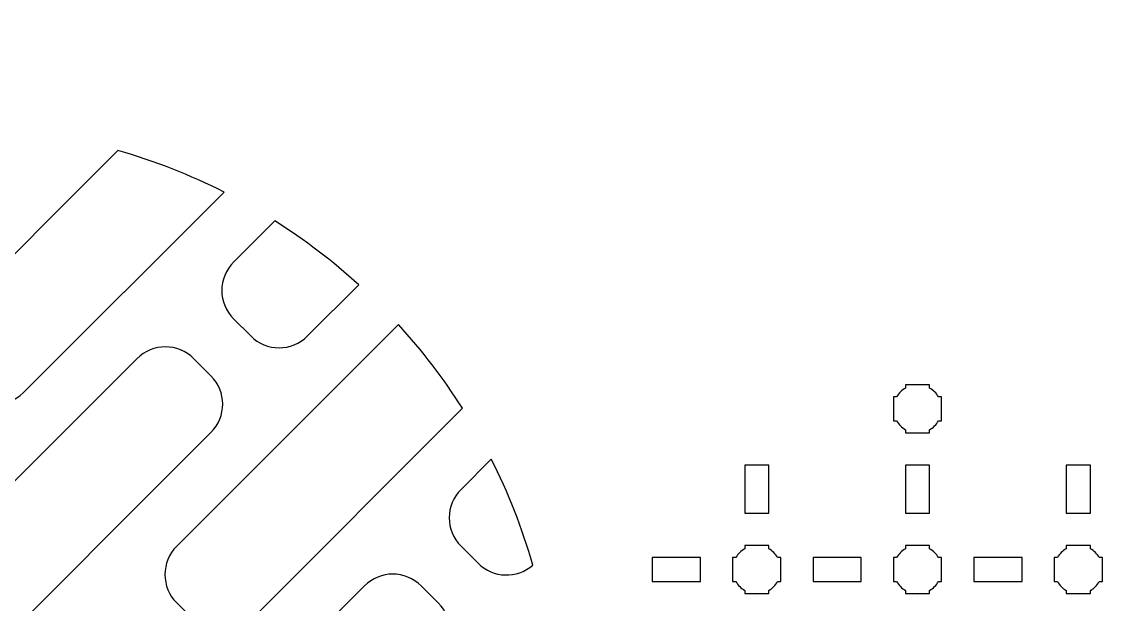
# Model space of a CAD drawing. Extents: x -592 to 382, y -405 to 108.
# Drawn here: x 13.6 to 149, y -132.8 to -60.3 of the extents above; entities that cross this region are included whole.
import ezdxf

# ---------------------------------------------------------------- set-up
doc = ezdxf.new("R2010")
doc.units = 0
doc.header["$MEASUREMENT"] = 0
doc.layers.add('LAYER_1', color=7, linetype='CONTINUOUS')

msp = doc.modelspace()

# ---------------------------------------------------------------- linework, layer by layer
at = {"layer": 'LAYER_1'}
msp.add_ellipse((125.0001, -148.4999), major_axis=(0, 256.5), ratio=1, dxfattribs=at)
for points, knots in [([(25.5336, -76.3466), (30.136, -77.6543), (34.5562, -79.3941), (38.7524, -81.513), (38.7524, -81.513), (38.7524, -81.513), (13.7696, -106.4957), (13.7696, -106.4957), (13.7696, -106.4957), (11.8109, -108.4544), (8.6569, -108.4553), (6.6985, -106.4969), (6.6985, -106.4969), (6.6985, -106.4969), (4.5771, -104.3756), (4.5771, -104.3756), (4.5771, -104.3756), (2.6184, -102.4169), (2.6184, -99.2619), (4.5771, -97.3032), (4.5771, -97.3032), (4.5771, -97.3032), (25.5336, -76.3466), (25.5336, -76.3466)], [0, 0, 0, 0, 0.16666667, 0.16666667, 0.16666667, 0.16666667, 0.33333333, 0.33333333, 0.33333333, 0.33333333, 0.5, 0.5, 0.5, 0.5, 0.66666667, 0.66666667, 0.66666667, 0.66666667, 0.83333333, 0.83333333, 0.83333333, 0.83333333, 1, 1, 1, 1]), ([(45.0679, -85.0966), (48.7766, -87.4456), (52.2665, -90.1089), (55.4971, -93.0525), (55.4971, -93.0525), (55.4971, -93.0525), (49.1249, -99.4247), (49.1249, -99.4247), (49.1249, -99.4247), (47.1663, -101.3834), (44.0122, -101.3843), (42.0538, -99.4259), (42.0538, -99.4259), (42.0538, -99.4259), (39.9324, -97.3045), (39.9324, -97.3045), (39.9324, -97.3045), (37.9737, -95.3458), (37.9737, -92.1908), (39.9324, -90.2321), (39.9324, -90.2321), (39.9324, -90.2321), (45.0679, -85.0966), (45.0679, -85.0966)], [0, 0, 0, 0, 0.16666667, 0.16666667, 0.16666667, 0.16666667, 0.33333333, 0.33333333, 0.33333333, 0.33333333, 0.5, 0.5, 0.5, 0.5, 0.66666667, 0.66666667, 0.66666667, 0.66666667, 0.83333333, 0.83333333, 0.83333333, 0.83333333, 1, 1, 1, 1]), ([(60.4466, -98.0022), (63.3904, -101.2326), (66.0535, -104.7225), (68.4027, -108.4311), (68.4027, -108.4311), (68.4027, -108.4311), (42.0539, -134.78), (42.0539, -134.78), (42.0539, -134.78), (40.0952, -136.7387), (36.9411, -136.7396), (34.9827, -134.7812), (34.9827, -134.7812), (34.9827, -134.7812), (32.8613, -132.6598), (32.8613, -132.6598), (32.8613, -132.6598), (30.9027, -130.7011), (30.9027, -127.5462), (32.8613, -125.5875), (32.8613, -125.5875), (32.8613, -125.5875), (60.4466, -98.0022), (60.4466, -98.0022)], [0, 0, 0, 0, 0.16666667, 0.16666667, 0.16666667, 0.16666667, 0.33333333, 0.33333333, 0.33333333, 0.33333333, 0.5, 0.5, 0.5, 0.5, 0.66666667, 0.66666667, 0.66666667, 0.66666667, 0.83333333, 0.83333333, 0.83333333, 0.83333333, 1, 1, 1, 1]), ([(-2.494, -132.6586), (-2.494, -132.6586), (27.9107, -102.2539), (27.9107, -102.2539), (27.9107, -102.2539), (29.8704, -100.2942), (33.0244, -100.2951), (34.9831, -102.2538), (34.9831, -102.2538), (34.9831, -102.2538), (37.1045, -104.3752), (37.1045, -104.3752), (37.1045, -104.3752), (39.0629, -106.3336), (39.0629, -109.4867), (37.1032, -111.4464), (37.1032, -111.4464), (37.1032, -111.4464), (6.6985, -141.8511), (6.6985, -141.8511), (6.6985, -141.8511), (4.7399, -143.8098), (1.5858, -143.8107), (-0.3726, -141.8523), (-0.3726, -141.8523), (-0.3726, -141.8523), (-2.494, -139.7309), (-2.494, -139.7309), (-2.494, -139.7309), (-4.4527, -137.7722), (-4.4527, -134.6172), (-2.494, -132.6586)], [0, 0, 0, 0, 0.125, 0.125, 0.125, 0.125, 0.25, 0.25, 0.25, 0.25, 0.375, 0.375, 0.375, 0.375, 0.5, 0.5, 0.5, 0.5, 0.625, 0.625, 0.625, 0.625, 0.75, 0.75, 0.75, 0.75, 0.875, 0.875, 0.875, 0.875, 1, 1, 1, 1]), ([(121.9999, -106.9991), (121.9999, -106.9991), (122.4019, -106.9991), (122.4019, -106.9991), (122.4019, -106.9991), (122.6652, -106.5439), (123.0448, -106.1646), (123.4999, -105.9013), (123.4999, -105.9013), (123.4999, -105.9013), (123.4999, -105.4991), (123.4999, -105.4991), (123.4999, -105.4991), (123.4999, -105.4991), (126.4999, -105.4991), (126.4999, -105.4991), (126.4999, -105.4991), (126.4999, -105.4991), (126.4999, -105.901), (126.4999, -105.901), (126.4999, -105.901), (126.9552, -106.1643), (127.3351, -106.5438), (127.5987, -106.9991), (127.5987, -106.9991), (127.5987, -106.9991), (127.9999, -106.9991), (127.9999, -106.9991), (127.9999, -106.9991), (127.9999, -106.9991), (127.9999, -108.4533), (127.9999, -108.4533), (127.9999, -108.4533), (127.9999, -108.4533), (128.0005, -108.4998), (128.0005, -108.4998), (128.0005, -108.4998), (128.0005, -108.4998), (127.9999, -108.5462), (127.9999, -108.5462), (127.9999, -108.5462), (127.9999, -108.5462), (127.9999, -109.9991), (127.9999, -109.9991), (127.9999, -109.9991), (127.9999, -109.9991), (127.5992, -109.9991), (127.5992, -109.9991), (127.5992, -109.9991), (127.3357, -110.4548), (126.9557, -110.8349), (126.4999, -111.0985), (126.4999, -111.0985), (126.4999, -111.0985), (126.4999, -111.4991), (126.4999, -111.4991), (126.4999, -111.4991), (126.4999, -111.4991), (125.0671, -111.4991), (125.0671, -111.4991), (125.0671, -111.4991), (125.0671, -111.4991), (125.0004, -111.4999), (125.0004, -111.4999), (125.0004, -111.4999), (125.0004, -111.4999), (124.9336, -111.4991), (124.9336, -111.4991), (124.9336, -111.4991), (124.9336, -111.4991), (123.4999, -111.4991), (123.4999, -111.4991), (123.4999, -111.4991), (123.4999, -111.4991), (123.4999, -111.0981), (123.4999, -111.0981), (123.4999, -111.0981), (123.0445, -110.8345), (122.6647, -110.4546), (122.4014, -109.9991), (122.4014, -109.9991), (122.4014, -109.9991), (121.9999, -109.9991), (121.9999, -109.9991), (121.9999, -109.9991), (121.9999, -109.9991), (121.9999, -106.9991), (121.9999, -106.9991)], [0, 0, 0, 0, 0.04545455, 0.04545455, 0.04545455, 0.04545455, 0.09090909, 0.09090909, 0.09090909, 0.09090909, 0.13636364, 0.13636364, 0.13636364, 0.13636364, 0.18181818, 0.18181818, 0.18181818, 0.18181818, 0.22727273, 0.22727273, 0.22727273, 0.22727273, 0.27272727, 0.27272727, 0.27272727, 0.27272727, 0.31818182, 0.31818182, 0.31818182, 0.31818182, 0.36363636, 0.36363636, 0.36363636, 0.36363636, 0.40909091, 0.40909091, 0.40909091, 0.40909091, 0.45454545, 0.45454545, 0.45454545, 0.45454545, 0.5, 0.5, 0.5, 0.5, 0.54545455, 0.54545455, 0.54545455, 0.54545455, 0.59090909, 0.59090909, 0.59090909, 0.59090909, 0.63636364, 0.63636364, 0.63636364, 0.63636364, 0.68181818, 0.68181818, 0.68181818, 0.68181818, 0.72727273, 0.72727273, 0.72727273, 0.72727273, 0.77272727, 0.77272727, 0.77272727, 0.77272727, 0.81818182, 0.81818182, 0.81818182, 0.81818182, 0.86363636, 0.86363636, 0.86363636, 0.86363636, 0.90909091, 0.90909091, 0.90909091, 0.90909091, 0.95454545, 0.95454545, 0.95454545, 0.95454545, 1, 1, 1, 1]), ([(71.9864, -114.7467), (74.1032, -118.9386), (75.8407, -123.3546), (77.1487, -127.9515), (77.1487, -127.9515), (75.1801, -129.6637), (72.2119, -129.584), (70.3381, -127.7101), (70.3381, -127.7101), (70.3381, -127.7101), (68.2167, -125.5888), (68.2167, -125.5888), (68.2167, -125.5888), (66.258, -123.6301), (66.258, -120.4751), (68.2167, -118.5164), (68.2167, -118.5164), (68.2167, -118.5164), (71.9864, -114.7467), (71.9864, -114.7467)], [0, 0, 0, 0, 0.2, 0.2, 0.2, 0.2, 0.4, 0.4, 0.4, 0.4, 0.6, 0.6, 0.6, 0.6, 0.8, 0.8, 0.8, 0.8, 1, 1, 1, 1]), ([(103.5002, -115.4996), (103.5002, -115.4996), (106.5002, -115.4996), (106.5002, -115.4996), (106.5002, -115.4996), (106.5002, -115.4996), (106.5002, -121.4996), (106.5002, -121.4996), (106.5002, -121.4996), (106.5002, -121.4996), (103.5002, -121.4996), (103.5002, -121.4996), (103.5002, -121.4996), (103.5002, -121.4996), (103.5002, -115.4996), (103.5002, -115.4996)], [0, 0, 0, 0, 0.25, 0.25, 0.25, 0.25, 0.5, 0.5, 0.5, 0.5, 0.75, 0.75, 0.75, 0.75, 1, 1, 1, 1]), ([(123.4995, -115.4996), (123.4995, -115.4996), (126.4995, -115.4996), (126.4995, -115.4996), (126.4995, -115.4996), (126.4995, -115.4996), (126.4995, -121.4996), (126.4995, -121.4996), (126.4995, -121.4996), (126.4995, -121.4996), (123.4995, -121.4996), (123.4995, -121.4996), (123.4995, -121.4996), (123.4995, -121.4996), (123.4995, -115.4996), (123.4995, -115.4996)], [0, 0, 0, 0, 0.25, 0.25, 0.25, 0.25, 0.5, 0.5, 0.5, 0.5, 0.75, 0.75, 0.75, 0.75, 1, 1, 1, 1]), ([(143.5005, -115.4996), (143.5005, -115.4996), (146.5006, -115.4996), (146.5006, -115.4996), (146.5006, -115.4996), (146.5006, -115.4996), (146.5006, -121.4996), (146.5006, -121.4996), (146.5006, -121.4996), (146.5006, -121.4996), (143.5005, -121.4996), (143.5005, -121.4996), (143.5005, -121.4996), (143.5005, -121.4996), (143.5005, -115.4996), (143.5005, -115.4996)], [0, 0, 0, 0, 0.25, 0.25, 0.25, 0.25, 0.5, 0.5, 0.5, 0.5, 0.75, 0.75, 0.75, 0.75, 1, 1, 1, 1]), ([(101.9999, -126.9991), (101.9999, -126.9991), (102.4019, -126.9991), (102.4019, -126.9991), (102.4019, -126.9991), (102.6652, -126.5439), (103.0448, -126.1646), (103.4999, -125.9013), (103.4999, -125.9013), (103.4999, -125.9013), (103.4999, -125.4991), (103.4999, -125.4991), (103.4999, -125.4991), (103.4999, -125.4991), (106.4999, -125.4991), (106.4999, -125.4991), (106.4999, -125.4991), (106.4999, -125.4991), (106.4999, -125.901), (106.4999, -125.901), (106.4999, -125.901), (106.9552, -126.1643), (107.3351, -126.5438), (107.5987, -126.9991), (107.5987, -126.9991), (107.5987, -126.9991), (107.9999, -126.9991), (107.9999, -126.9991), (107.9999, -126.9991), (107.9999, -126.9991), (107.9999, -128.4533), (107.9999, -128.4533), (107.9999, -128.4533), (107.9999, -128.4533), (108.0005, -128.4998), (108.0005, -128.4998), (108.0005, -128.4998), (108.0005, -128.4998), (107.9999, -128.5462), (107.9999, -128.5462), (107.9999, -128.5462), (107.9999, -128.5462), (107.9999, -129.9991), (107.9999, -129.9991), (107.9999, -129.9991), (107.9999, -129.9991), (107.5992, -129.9991), (107.5992, -129.9991), (107.5992, -129.9991), (107.3357, -130.4548), (106.9557, -130.8349), (106.4999, -131.0985), (106.4999, -131.0985), (106.4999, -131.0985), (106.4999, -131.4991), (106.4999, -131.4991), (106.4999, -131.4991), (106.4999, -131.4991), (105.0671, -131.4991), (105.0671, -131.4991), (105.0671, -131.4991), (105.0671, -131.4991), (105.0004, -131.4999), (105.0004, -131.4999), (105.0004, -131.4999), (105.0004, -131.4999), (104.9336, -131.4991), (104.9336, -131.4991), (104.9336, -131.4991), (104.9336, -131.4991), (103.4999, -131.4991), (103.4999, -131.4991), (103.4999, -131.4991), (103.4999, -131.4991), (103.4999, -131.0981), (103.4999, -131.0981), (103.4999, -131.0981), (103.0445, -130.8345), (102.6647, -130.4546), (102.4014, -129.9991), (102.4014, -129.9991), (102.4014, -129.9991), (101.9999, -129.9991), (101.9999, -129.9991), (101.9999, -129.9991), (101.9999, -129.9991), (101.9999, -126.9991), (101.9999, -126.9991)], [0, 0, 0, 0, 0.04545455, 0.04545455, 0.04545455, 0.04545455, 0.09090909, 0.09090909, 0.09090909, 0.09090909, 0.13636364, 0.13636364, 0.13636364, 0.13636364, 0.18181818, 0.18181818, 0.18181818, 0.18181818, 0.22727273, 0.22727273, 0.22727273, 0.22727273, 0.27272727, 0.27272727, 0.27272727, 0.27272727, 0.31818182, 0.31818182, 0.31818182, 0.31818182, 0.36363636, 0.36363636, 0.36363636, 0.36363636, 0.40909091, 0.40909091, 0.40909091, 0.40909091, 0.45454545, 0.45454545, 0.45454545, 0.45454545, 0.5, 0.5, 0.5, 0.5, 0.54545455, 0.54545455, 0.54545455, 0.54545455, 0.59090909, 0.59090909, 0.59090909, 0.59090909, 0.63636364, 0.63636364, 0.63636364, 0.63636364, 0.68181818, 0.68181818, 0.68181818, 0.68181818, 0.72727273, 0.72727273, 0.72727273, 0.72727273, 0.77272727, 0.77272727, 0.77272727, 0.77272727, 0.81818182, 0.81818182, 0.81818182, 0.81818182, 0.86363636, 0.86363636, 0.86363636, 0.86363636, 0.90909091, 0.90909091, 0.90909091, 0.90909091, 0.95454545, 0.95454545, 0.95454545, 0.95454545, 1, 1, 1, 1]), ([(121.9999, -126.9991), (121.9999, -126.9991), (122.4019, -126.9991), (122.4019, -126.9991), (122.4019, -126.9991), (122.6652, -126.5439), (123.0448, -126.1646), (123.4999, -125.9013), (123.4999, -125.9013), (123.4999, -125.9013), (123.4999, -125.4991), (123.4999, -125.4991), (123.4999, -125.4991), (123.4999, -125.4991), (126.4999, -125.4991), (126.4999, -125.4991), (126.4999, -125.4991), (126.4999, -125.4991), (126.4999, -125.901), (126.4999, -125.901), (126.4999, -125.901), (126.9552, -126.1643), (127.3351, -126.5438), (127.5987, -126.9991), (127.5987, -126.9991), (127.5987, -126.9991), (127.9999, -126.9991), (127.9999, -126.9991), (127.9999, -126.9991), (127.9999, -126.9991), (127.9999, -128.4533), (127.9999, -128.4533), (127.9999, -128.4533), (127.9999, -128.4533), (128.0005, -128.4998), (128.0005, -128.4998), (128.0005, -128.4998), (128.0005, -128.4998), (127.9999, -128.5462), (127.9999, -128.5462), (127.9999, -128.5462), (127.9999, -128.5462), (127.9999, -129.9991), (127.9999, -129.9991), (127.9999, -129.9991), (127.9999, -129.9991), (127.5992, -129.9991), (127.5992, -129.9991), (127.5992, -129.9991), (127.3357, -130.4548), (126.9557, -130.8349), (126.4999, -131.0985), (126.4999, -131.0985), (126.4999, -131.0985), (126.4999, -131.4991), (126.4999, -131.4991), (126.4999, -131.4991), (126.4999, -131.4991), (125.0671, -131.4991), (125.0671, -131.4991), (125.0671, -131.4991), (125.0671, -131.4991), (125.0004, -131.4999), (125.0004, -131.4999), (125.0004, -131.4999), (125.0004, -131.4999), (124.9336, -131.4991), (124.9336, -131.4991), (124.9336, -131.4991), (124.9336, -131.4991), (123.4999, -131.4991), (123.4999, -131.4991), (123.4999, -131.4991), (123.4999, -131.4991), (123.4999, -131.0981), (123.4999, -131.0981), (123.4999, -131.0981), (123.0445, -130.8345), (122.6647, -130.4546), (122.4014, -129.9991), (122.4014, -129.9991), (122.4014, -129.9991), (121.9999, -129.9991), (121.9999, -129.9991), (121.9999, -129.9991), (121.9999, -129.9991), (121.9999, -126.9991), (121.9999, -126.9991)], [0, 0, 0, 0, 0.04545455, 0.04545455, 0.04545455, 0.04545455, 0.09090909, 0.09090909, 0.09090909, 0.09090909, 0.13636364, 0.13636364, 0.13636364, 0.13636364, 0.18181818, 0.18181818, 0.18181818, 0.18181818, 0.22727273, 0.22727273, 0.22727273, 0.22727273, 0.27272727, 0.27272727, 0.27272727, 0.27272727, 0.31818182, 0.31818182, 0.31818182, 0.31818182, 0.36363636, 0.36363636, 0.36363636, 0.36363636, 0.40909091, 0.40909091, 0.40909091, 0.40909091, 0.45454545, 0.45454545, 0.45454545, 0.45454545, 0.5, 0.5, 0.5, 0.5, 0.54545455, 0.54545455, 0.54545455, 0.54545455, 0.59090909, 0.59090909, 0.59090909, 0.59090909, 0.63636364, 0.63636364, 0.63636364, 0.63636364, 0.68181818, 0.68181818, 0.68181818, 0.68181818, 0.72727273, 0.72727273, 0.72727273, 0.72727273, 0.77272727, 0.77272727, 0.77272727, 0.77272727, 0.81818182, 0.81818182, 0.81818182, 0.81818182, 0.86363636, 0.86363636, 0.86363636, 0.86363636, 0.90909091, 0.90909091, 0.90909091, 0.90909091, 0.95454545, 0.95454545, 0.95454545, 0.95454545, 1, 1, 1, 1]), ([(141.9999, -126.9991), (141.9999, -126.9991), (142.4019, -126.9991), (142.4019, -126.9991), (142.4019, -126.9991), (142.6652, -126.5439), (143.0448, -126.1646), (143.4999, -125.9013), (143.4999, -125.9013), (143.4999, -125.9013), (143.4999, -125.4991), (143.4999, -125.4991), (143.4999, -125.4991), (143.4999, -125.4991), (146.4999, -125.4991), (146.4999, -125.4991), (146.4999, -125.4991), (146.4999, -125.4991), (146.4999, -125.901), (146.4999, -125.901), (146.4999, -125.901), (146.9552, -126.1643), (147.3351, -126.5438), (147.5987, -126.9991), (147.5987, -126.9991), (147.5987, -126.9991), (147.9999, -126.9991), (147.9999, -126.9991), (147.9999, -126.9991), (147.9999, -126.9991), (147.9999, -128.4533), (147.9999, -128.4533), (147.9999, -128.4533), (147.9999, -128.4533), (148.0005, -128.4998), (148.0005, -128.4998), (148.0005, -128.4998), (148.0005, -128.4998), (147.9999, -128.5462), (147.9999, -128.5462), (147.9999, -128.5462), (147.9999, -128.5462), (147.9999, -129.9991), (147.9999, -129.9991), (147.9999, -129.9991), (147.9999, -129.9991), (147.5992, -129.9991), (147.5992, -129.9991), (147.5992, -129.9991), (147.3357, -130.4548), (146.9557, -130.8349), (146.4999, -131.0985), (146.4999, -131.0985), (146.4999, -131.0985), (146.4999, -131.4991), (146.4999, -131.4991), (146.4999, -131.4991), (146.4999, -131.4991), (145.0671, -131.4991), (145.0671, -131.4991), (145.0671, -131.4991), (145.0671, -131.4991), (145.0004, -131.4999), (145.0004, -131.4999), (145.0004, -131.4999), (145.0004, -131.4999), (144.9336, -131.4991), (144.9336, -131.4991), (144.9336, -131.4991), (144.9336, -131.4991), (143.4999, -131.4991), (143.4999, -131.4991), (143.4999, -131.4991), (143.4999, -131.4991), (143.4999, -131.0981), (143.4999, -131.0981), (143.4999, -131.0981), (143.0445, -130.8345), (142.6647, -130.4546), (142.4014, -129.9991), (142.4014, -129.9991), (142.4014, -129.9991), (141.9999, -129.9991), (141.9999, -129.9991), (141.9999, -129.9991), (141.9999, -129.9991), (141.9999, -126.9991), (141.9999, -126.9991)], [0, 0, 0, 0, 0.04545455, 0.04545455, 0.04545455, 0.04545455, 0.09090909, 0.09090909, 0.09090909, 0.09090909, 0.13636364, 0.13636364, 0.13636364, 0.13636364, 0.18181818, 0.18181818, 0.18181818, 0.18181818, 0.22727273, 0.22727273, 0.22727273, 0.22727273, 0.27272727, 0.27272727, 0.27272727, 0.27272727, 0.31818182, 0.31818182, 0.31818182, 0.31818182, 0.36363636, 0.36363636, 0.36363636, 0.36363636, 0.40909091, 0.40909091, 0.40909091, 0.40909091, 0.45454545, 0.45454545, 0.45454545, 0.45454545, 0.5, 0.5, 0.5, 0.5, 0.54545455, 0.54545455, 0.54545455, 0.54545455, 0.59090909, 0.59090909, 0.59090909, 0.59090909, 0.63636364, 0.63636364, 0.63636364, 0.63636364, 0.68181818, 0.68181818, 0.68181818, 0.68181818, 0.72727273, 0.72727273, 0.72727273, 0.72727273, 0.77272727, 0.77272727, 0.77272727, 0.77272727, 0.81818182, 0.81818182, 0.81818182, 0.81818182, 0.86363636, 0.86363636, 0.86363636, 0.86363636, 0.90909091, 0.90909091, 0.90909091, 0.90909091, 0.95454545, 0.95454545, 0.95454545, 0.95454545, 1, 1, 1, 1]), ([(92.0004, -126.9994), (92.0004, -126.9994), (98.0004, -126.9994), (98.0004, -126.9994), (98.0004, -126.9994), (98.0004, -126.9994), (98.0004, -129.9994), (98.0004, -129.9994), (98.0004, -129.9994), (98.0004, -129.9994), (92.0004, -129.9994), (92.0004, -129.9994), (92.0004, -129.9994), (92.0004, -129.9994), (92.0004, -126.9994), (92.0004, -126.9994)], [0, 0, 0, 0, 0.25, 0.25, 0.25, 0.25, 0.5, 0.5, 0.5, 0.5, 0.75, 0.75, 0.75, 0.75, 1, 1, 1, 1]), ([(112, -126.9994), (112, -126.9994), (118.0001, -126.9994), (118.0001, -126.9994), (118.0001, -126.9994), (118.0001, -126.9994), (118.0001, -129.9994), (118.0001, -129.9994), (118.0001, -129.9994), (118.0001, -129.9994), (112, -129.9994), (112, -129.9994), (112, -129.9994), (112, -129.9994), (112, -126.9994), (112, -126.9994)], [0, 0, 0, 0, 0.25, 0.25, 0.25, 0.25, 0.5, 0.5, 0.5, 0.5, 0.75, 0.75, 0.75, 0.75, 1, 1, 1, 1]), ([(132.0007, -126.9994), (132.0007, -126.9994), (138.0007, -126.9994), (138.0007, -126.9994), (138.0007, -126.9994), (138.0007, -126.9994), (138.0007, -129.9994), (138.0007, -129.9994), (138.0007, -129.9994), (138.0007, -129.9994), (132.0007, -129.9994), (132.0007, -129.9994), (132.0007, -129.9994), (132.0007, -129.9994), (132.0007, -126.9994), (132.0007, -126.9994)], [0, 0, 0, 0, 0.25, 0.25, 0.25, 0.25, 0.5, 0.5, 0.5, 0.5, 0.75, 0.75, 0.75, 0.75, 1, 1, 1, 1]), ([(25.7903, -160.9428), (25.7903, -160.9428), (56.195, -130.5382), (56.195, -130.5382), (56.195, -130.5382), (58.1546, -128.5785), (61.3087, -128.5794), (63.2674, -130.5381), (63.2674, -130.5381), (63.2674, -130.5381), (65.3888, -132.6595), (65.3888, -132.6595), (65.3888, -132.6595), (67.3472, -134.6179), (67.3472, -137.771), (65.3875, -139.7307), (65.3875, -139.7307), (65.3875, -139.7307), (34.9828, -170.1354), (34.9828, -170.1354), (34.9828, -170.1354), (33.0241, -172.094), (29.8701, -172.095), (27.9117, -170.1366), (27.9117, -170.1366), (27.9117, -170.1366), (25.7903, -168.0152), (25.7903, -168.0152), (25.7903, -168.0152), (23.8316, -166.0565), (23.8316, -162.9015), (25.7903, -160.9428)], [0, 0, 0, 0, 0.125, 0.125, 0.125, 0.125, 0.25, 0.25, 0.25, 0.25, 0.375, 0.375, 0.375, 0.375, 0.5, 0.5, 0.5, 0.5, 0.625, 0.625, 0.625, 0.625, 0.75, 0.75, 0.75, 0.75, 0.875, 0.875, 0.875, 0.875, 1, 1, 1, 1])]:
    msp.add_open_spline(points, degree=3, knots=knots, dxfattribs=at)

doc.saveas('drawing.dxf')
